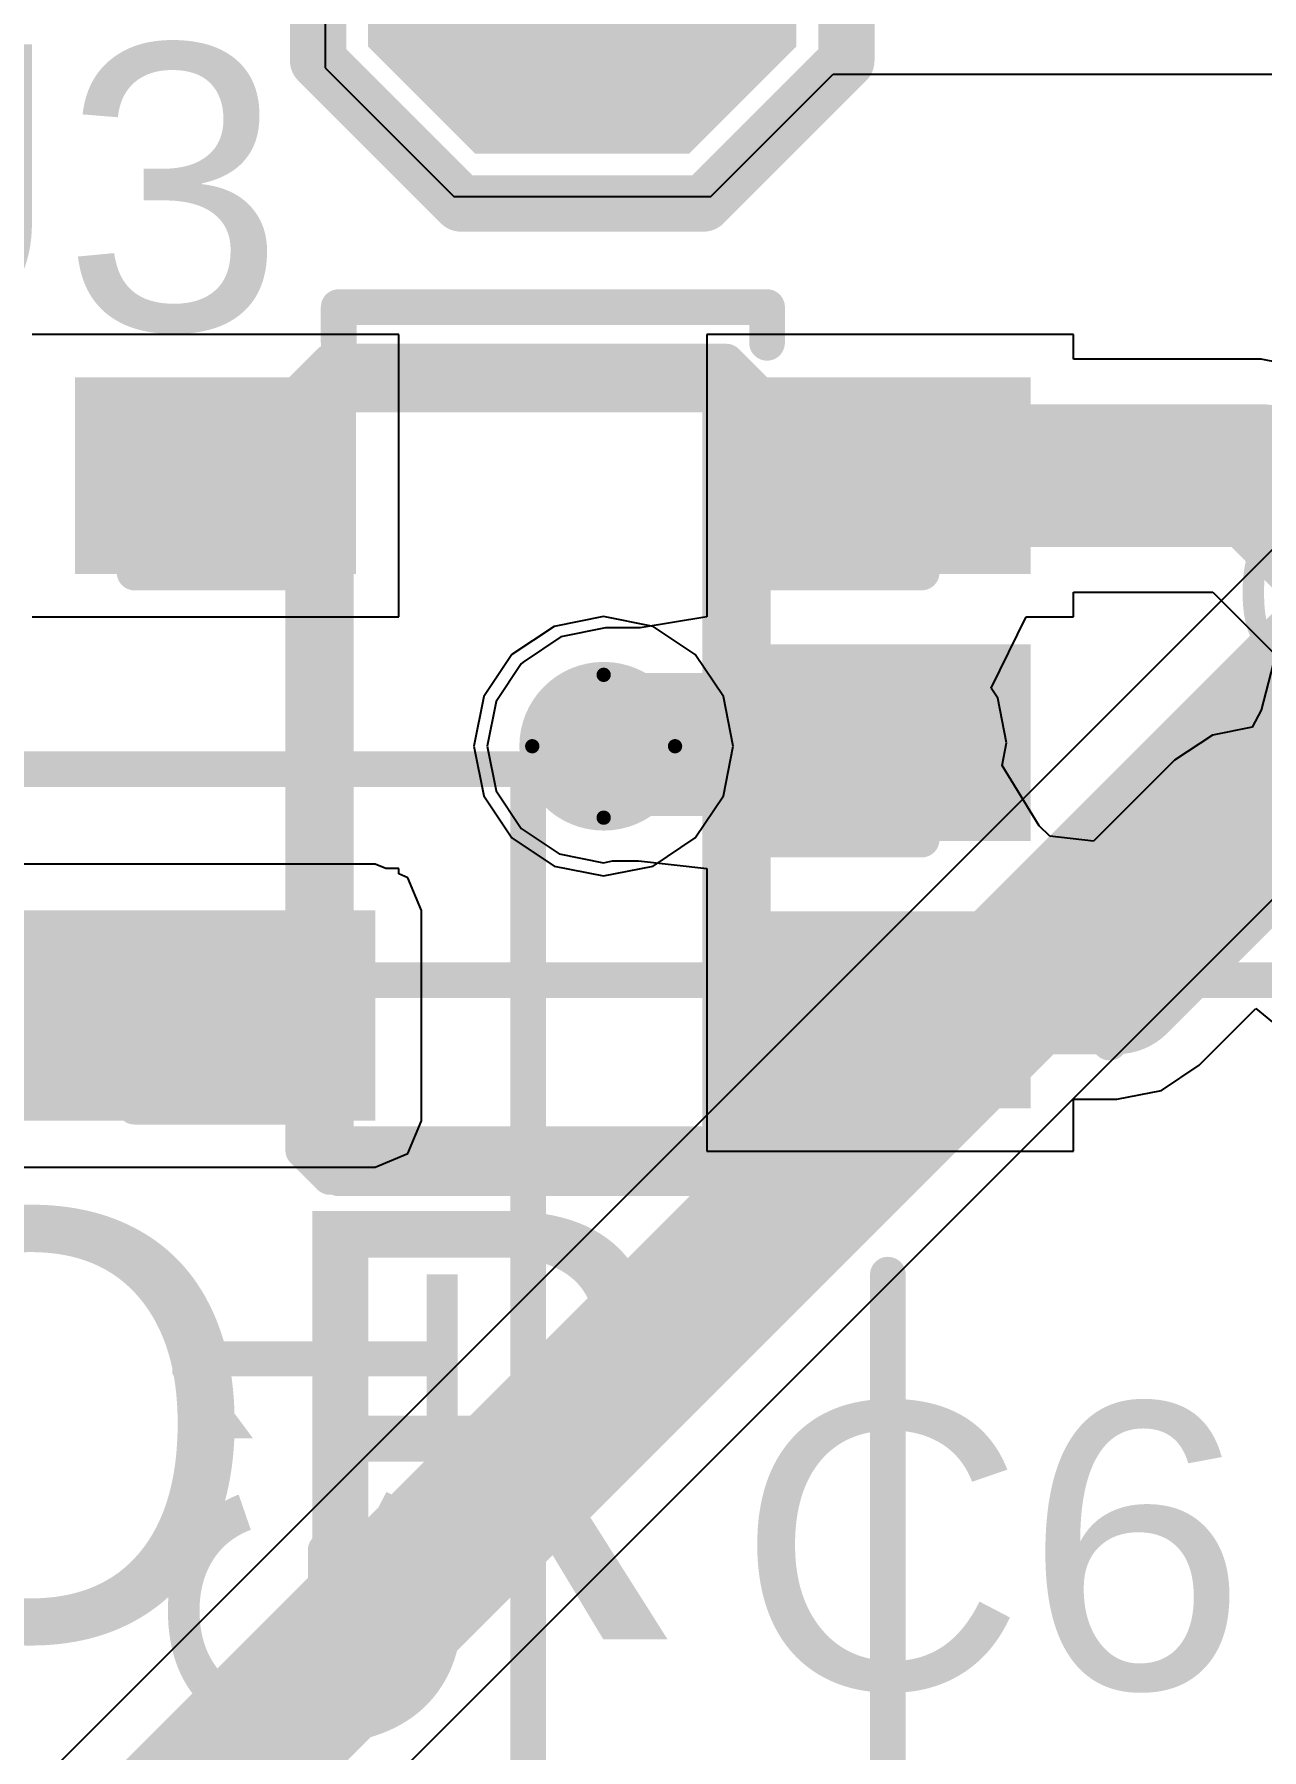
# Model space of a CAD drawing. Header units: millimetres. Extents: x -16 to 330, y -45 to 150.
# Drawn here: x 83.7 to 88.07, y 62.52 to 68.62 of the extents above; entities that cross this region are included whole.
import ezdxf

# ---------------------------------------------------------------- set-up
doc = ezdxf.new("R2010")
doc.units = ezdxf.units.MM
for name, color, linetype in [('BottomLayer', 5, 'Continuous'), ('BottomSolder', 6, 'Continuous'), ('DrillDrawing', 1, 'Continuous'), ('Mechanical13', 56, 'Continuous'), ('MidLayer1', 16, 'Continuous'), ('MidLayer2', 76, 'Continuous'), ('TopLayer', 1, 'Continuous'), ('TopOverlay', 2, 'Continuous'), ('TopPaste', 8, 'Continuous'), ('TopSolder', 216, 'Continuous'), ('ViaHoleLayer', 16, 'Continuous')]:
    doc.layers.add(name, color=color, linetype=linetype)
doc.styles.add('Arial', font='arial.ttf', dxfattribs={"height": 0.2})

# ---------------------------------------------------------------- blocks, each defined once
blk = doc.blocks.new('SOT_25_5_76')
at = {"layer": 'TopLayer'}
for points in [[(-1.7, 1.3), (-0.7, 1.3), (-0.7, 0.6), (-1.7, 0.6)], [(0.7, 1.3), (1.7, 1.3), (1.7, 0.6), (0.7, 0.6)], [(-1.7, 0.35), (-0.7, 0.35), (-0.7, -0.35), (-1.7, -0.35)], [(-1.7, -0.6), (-0.7, -0.6), (-0.7, -1.3), (-1.7, -1.3)], [(0.7, -0.6), (1.7, -0.6), (1.7, -1.3), (0.7, -1.3)]]:
    blk.add_hatch(color=1, dxfattribs=at).paths.add_polyline_path(points)
at = {"layer": 'TopPaste'}
for points in [[(-1.7, 1.3), (-0.7, 1.3), (-0.7, 0.6), (-1.7, 0.6)], [(0.7, 1.3), (1.7, 1.3), (1.7, 0.6), (0.7, 0.6)], [(-1.7, 0.35), (-0.7, 0.35), (-0.7, -0.35), (-1.7, -0.35)], [(-1.7, -0.6), (-0.7, -0.6), (-0.7, -1.3), (-1.7, -1.3)], [(0.7, -0.6), (1.7, -0.6), (1.7, -1.3), (0.7, -1.3)]]:
    blk.add_hatch(color=8, dxfattribs=at).paths.add_polyline_path(points)
at = {"layer": 'TopSolder'}
for points in [[(-1.7, 1.3), (-0.7, 1.3), (-0.7, 0.6), (-1.7, 0.6)], [(0.7, 1.3), (1.7, 1.3), (1.7, 0.6), (0.7, 0.6)], [(-1.7, 0.35), (-0.7, 0.35), (-0.7, -0.35), (-1.7, -0.35)], [(-1.7, -0.6), (-0.7, -0.6), (-0.7, -1.3), (-1.7, -1.3)], [(0.7, -0.6), (1.7, -0.6), (1.7, -1.3), (0.7, -1.3)]]:
    blk.add_hatch(color=216, dxfattribs=at).paths.add_polyline_path(points)
at = {"layer": 'TopOverlay', "const_width": 0.127}
for points in [[(-0.762, 1.5494), (-0.762, 1.4224)], [(0.762, 1.5494), (-0.762, 1.5494)], [(0.762, 1.5494), (0.762, 1.4224)], [(-1.9812, 1.0668), (-1.9812, 0.8128)], [(-1.8542, 0.9398), (-1.9812, 1.0668)], [(-1.8542, 0.9398), (-1.9812, 0.8128)], [(-0.762, -1.4224), (-0.762, -1.5494)], [(0.762, -1.4224), (0.762, -1.5494)], [(0.762, -1.5494), (-0.762, -1.5494)]]:
    blk.add_lwpolyline(points, dxfattribs=at)
at = {"layer": 'TopOverlay', "const_width": 0.0635}
for points in [[(-0.7937, 1.5494, 1), (-0.7302, 1.5494, 1)], [(-0.7937, 1.5494, 1), (-0.7302, 1.5494, 1)], [(0.7302, 1.5494, 1), (0.7937, 1.5494, 1)], [(0.7302, 1.5494, 1), (0.7937, 1.5494, 1)], [(-0.7937, 1.4224, 1), (-0.7302, 1.4224, 1)], [(0.7302, 1.4224, 1), (0.7937, 1.4224, 1)], [(-2.013, 1.0668, 1), (-1.9494, 1.0668, 1)], [(-2.013, 1.0668, 1), (-1.9494, 1.0668, 1)], [(-1.886, 0.9398, 1), (-1.8224, 0.9398, 1)], [(-1.886, 0.9398, 1), (-1.8224, 0.9398, 1)], [(-2.013, 0.8128, 1), (-1.9494, 0.8128, 1)], [(-2.013, 0.8128, 1), (-1.9494, 0.8128, 1)], [(-0.7937, -1.4224, 1), (-0.7302, -1.4224, 1)], [(0.7302, -1.4224, 1), (0.7937, -1.4224, 1)], [(-0.7937, -1.5494, 1), (-0.7302, -1.5494, 1)], [(-0.7937, -1.5494, 1), (-0.7302, -1.5494, 1)], [(0.7302, -1.5494, 1), (0.7937, -1.5494, 1)], [(0.7302, -1.5494, 1), (0.7937, -1.5494, 1)]]:
    blk.add_lwpolyline(points, format="xyb", close=True, dxfattribs=at)
blk = doc.blocks.new('T__________139')
at = {"layer": 'TopLayer'}
blk.add_hatch(color=1, dxfattribs=at).paths.add_polyline_path([(0.381, 0.762), (-0.381, 0.762), (-0.762, 0.381), (-0.762, -0.381), (-0.381, -0.762), (0.381, -0.762), (0.762, -0.381), (0.762, 0.381)])
at = {"layer": 'TopPaste'}
blk.add_hatch(color=8, dxfattribs=at).paths.add_polyline_path([(0.381, 0.762), (-0.381, 0.762), (-0.762, 0.381), (-0.762, -0.381), (-0.381, -0.762), (0.381, -0.762), (0.762, -0.381), (0.762, 0.381)])
at = {"layer": 'TopSolder'}
blk.add_hatch(color=216, dxfattribs=at).paths.add_polyline_path([(0.381, 0.762), (-0.381, 0.762), (-0.762, 0.381), (-0.762, -0.381), (-0.381, -0.762), (0.381, -0.762), (0.762, -0.381), (0.762, 0.381)])
at = {"layer": 'TopOverlay', "const_width": 0.2}
for points in [[(-0.9398, 0.4318), (-0.4318, 0.9398)], [(-0.4318, 0.9398), (0.4318, 0.9398)], [(-0.4318, 0.9398), (0.4318, 0.9398)], [(0.4318, 0.9398), (0.9398, 0.4318)], [(-0.9398, -0.4318), (-0.9398, 0.4318)], [(0.9398, -0.4318), (0.9398, 0.4318)], [(-0.9398, -0.4318), (-0.4318, -0.9398)], [(0.4318, -0.9398), (0.9398, -0.4318)], [(-0.4318, -0.9398), (0.4318, -0.9398)], [(-0.4318, -0.9398), (0.4318, -0.9398)]]:
    blk.add_lwpolyline(points, dxfattribs=at)
at = {"layer": 'TopOverlay', "const_width": 0.1}
for points in [[(-0.4818, 0.9398, 1), (-0.3818, 0.9398, 1)], [(-0.4818, 0.9398, 1), (-0.3818, 0.9398, 1)], [(-0.4818, 0.9398, 1), (-0.3818, 0.9398, 1)], [(0.3818, 0.9398, 1), (0.4818, 0.9398, 1)], [(0.3818, 0.9398, 1), (0.4818, 0.9398, 1)], [(0.3818, 0.9398, 1), (0.4818, 0.9398, 1)], [(-0.9898, 0.4318, 1), (-0.8898, 0.4318, 1)], [(-0.9898, 0.4318, 1), (-0.8898, 0.4318, 1)], [(0.8898, 0.4318, 1), (0.9898, 0.4318, 1)], [(0.8898, 0.4318, 1), (0.9898, 0.4318, 1)], [(-0.9898, -0.4318, 1), (-0.8898, -0.4318, 1)], [(-0.9898, -0.4318, 1), (-0.8898, -0.4318, 1)], [(0.8898, -0.4318, 1), (0.9898, -0.4318, 1)], [(0.8898, -0.4318, 1), (0.9898, -0.4318, 1)], [(-0.4818, -0.9398, 1), (-0.3818, -0.9398, 1)], [(-0.4818, -0.9398, 1), (-0.3818, -0.9398, 1)], [(-0.4818, -0.9398, 1), (-0.3818, -0.9398, 1)], [(0.3818, -0.9398, 1), (0.4818, -0.9398, 1)], [(0.3818, -0.9398, 1), (0.4818, -0.9398, 1)], [(0.3818, -0.9398, 1), (0.4818, -0.9398, 1)]]:
    blk.add_lwpolyline(points, format="xyb", close=True, dxfattribs=at)

msp = doc.modelspace()

# ---------------------------------------------------------------- hatches: boundary and pattern name
at = {"layer": 'BottomLayer'}
h = msp.add_hatch(color=5, dxfattribs=at)
edge = h.paths.add_edge_path()
edge.add_arc((85.725, 66.0908), 0.3, 0, 360)
at = {"layer": 'BottomSolder'}
h = msp.add_hatch(color=6, dxfattribs=at)
edge = h.paths.add_edge_path()
edge.add_arc((85.725, 66.0908), 0.15, 0, 360)
at = {"layer": 'MidLayer1'}
h = msp.add_hatch(color=16, dxfattribs=at)
edge = h.paths.add_edge_path()
edge.add_arc((85.725, 66.0908), 0.3, 0, 360)
at = {"layer": 'MidLayer2'}
h = msp.add_hatch(color=76, dxfattribs=at)
edge = h.paths.add_edge_path()
edge.add_arc((85.725, 66.0908), 0.3, 0, 360)
at = {"layer": 'TopLayer'}
h = msp.add_hatch(color=1, dxfattribs=at)
edge = h.paths.add_edge_path()
edge.add_arc((85.725, 66.0908), 0.3, 0, 360)
msp.add_hatch(color=1, dxfattribs=at).paths.add_polyline_path([(77.7839, 64.7588), (84.9122, 64.7588), (84.9122, 65.5066), (77.7839, 65.5066)])
at = {"layer": 'TopSolder'}
h = msp.add_hatch(color=216, dxfattribs=at)
edge = h.paths.add_edge_path()
edge.add_arc((85.725, 66.0908), 0.15, 0, 360)
at = {"layer": 'ViaHoleLayer'}
h = msp.add_hatch(color=16, dxfattribs=at)
edge = h.paths.add_edge_path()
edge.add_arc((85.725, 66.0908), 0.15, 0, 360)

# ---------------------------------------------------------------- linework, layer by layer
at = {"layer": 'DrillDrawing', "const_width": 0.0508}
for points in [[(85.471, 66.0908), (85.725, 66.3448)], [(85.725, 66.3448), (85.979, 66.0908)], [(85.471, 66.0908), (85.725, 65.8368)], [(85.725, 65.8368), (85.979, 66.0908)]]:
    msp.add_lwpolyline(points, dxfattribs=at)
at = {"layer": 'DrillDrawing', "const_width": 0.0254}
for points in [[(85.7123, 66.3448, 1), (85.7377, 66.3448, 1)], [(85.7123, 66.3448, 1), (85.7377, 66.3448, 1)], [(85.4583, 66.0908, 1), (85.4837, 66.0908, 1)], [(85.4583, 66.0908, 1), (85.4837, 66.0908, 1)], [(85.9663, 66.0908, 1), (85.9917, 66.0908, 1)], [(85.9663, 66.0908, 1), (85.9917, 66.0908, 1)], [(85.7123, 65.8368, 1), (85.7377, 65.8368, 1)], [(85.7123, 65.8368, 1), (85.7377, 65.8368, 1)]]:
    msp.add_lwpolyline(points, format="xyb", close=True, dxfattribs=at)
at = {"layer": 'Mechanical13', "const_width": 0.127}
for points in [[(84.6562, 67.3638), (84.7512, 67.4588)], [(84.6812, 67.3513), (84.7637, 67.4338)], [(84.7512, 67.4588), (86.1612, 67.4588)], [(84.7512, 67.4588), (84.8094, 67.3425)], [(84.7637, 67.4338), (86.1487, 67.4338)], [(86.1031, 67.3425), (86.1612, 67.4588)], [(86.1487, 67.4338), (86.2312, 67.3513)], [(86.1612, 67.4588), (86.2562, 67.3638)], [(84.6562, 67.3638), (84.7726, 67.3056)], [(84.6562, 67.2088), (84.6562, 67.3638)], [(86.1399, 67.3056), (86.2562, 67.3638)], [(86.2562, 67.2088), (86.2562, 67.3638)], [(84.6812, 64.6663), (84.6812, 67.3513)], [(84.7726, 67.3056), (84.8094, 67.3425)], [(84.7726, 64.712), (84.7726, 67.3056)], [(84.8094, 67.3425), (86.1031, 67.3425)], [(86.1031, 67.3425), (86.1399, 67.3056)], [(86.1399, 64.712), (86.1399, 67.3056)], [(86.2312, 64.6663), (86.2312, 67.3513)], [(84.0562, 67.2088), (84.2562, 67.2088)], [(84.0562, 66.7088), (84.0562, 67.2088)], [(84.2562, 67.2088), (84.3562, 67.2088)], [(84.2562, 66.7088), (84.2562, 67.2088)], [(84.3562, 67.2088), (84.6062, 67.2088)], [(84.3562, 66.7088), (84.3562, 67.2088)], [(84.6062, 67.2088), (84.6812, 67.2088)], [(84.6062, 66.7088), (84.6062, 67.2088)], [(86.2312, 67.2088), (86.3062, 67.2088)], [(86.3062, 67.2088), (86.5562, 67.2088)], [(86.3062, 66.7088), (86.3062, 67.2088)], [(86.5562, 67.2088), (86.6562, 67.2088)], [(86.5562, 66.7088), (86.5562, 67.2088)], [(86.6562, 67.2088), (86.8562, 67.2088)], [(86.6562, 66.7088), (86.6562, 67.2088)], [(86.8562, 66.7088), (86.8562, 67.2088)], [(84.0562, 66.7088), (84.2562, 66.7088)], [(84.2562, 66.7088), (84.3562, 66.7088)], [(84.3562, 66.7088), (84.6062, 66.7088)], [(84.6062, 66.7088), (84.6812, 66.7088)], [(84.6562, 65.3088), (84.6562, 66.7088)], [(86.2312, 66.7088), (86.3062, 66.7088)], [(86.2562, 66.2588), (86.2562, 66.7088)], [(86.3062, 66.7088), (86.5562, 66.7088)], [(86.5562, 66.7088), (86.6562, 66.7088)], [(86.6562, 66.7088), (86.8562, 66.7088)], [(86.2312, 66.2588), (86.3062, 66.2588)], [(86.3062, 66.2588), (86.5562, 66.2588)], [(86.3062, 65.7588), (86.3062, 66.2588)], [(86.5562, 66.2588), (86.6562, 66.2588)], [(86.5562, 65.7588), (86.5562, 66.2588)], [(86.6562, 66.2588), (86.8562, 66.2588)], [(86.6562, 65.7588), (86.6562, 66.2588)], [(86.8562, 65.7588), (86.8562, 66.2588)], [(81.4839, 66.0088), (85.4562, 66.0088)], [(81.4839, 66.0088), (85.4562, 66.0088)], [(85.4562, 58.0641), (85.4562, 66.0088)], [(85.4562, 58.0641), (85.4562, 66.0088)], [(86.2312, 65.7588), (86.3062, 65.7588)], [(86.2562, 65.3088), (86.2562, 65.7588)], [(86.3062, 65.7588), (86.5562, 65.7588)], [(86.5562, 65.7588), (86.6562, 65.7588)], [(86.6562, 65.7588), (86.8562, 65.7588)], [(84.0562, 65.3088), (84.2562, 65.3088)], [(84.0562, 64.8088), (84.0562, 65.3088)], [(84.2562, 65.3088), (84.3562, 65.3088)], [(84.2562, 64.8088), (84.2562, 65.3088)], [(84.3562, 65.3088), (84.6062, 65.3088)], [(84.3562, 64.8088), (84.3562, 65.3088)], [(84.6062, 65.3088), (84.6812, 65.3088)], [(84.6062, 64.8088), (84.6062, 65.3088)], [(86.2312, 65.3088), (86.3062, 65.3088)], [(86.3062, 65.3088), (86.5562, 65.3088)], [(86.3062, 64.8088), (86.3062, 65.3088)], [(86.5562, 65.3088), (86.6562, 65.3088)], [(86.5562, 64.8088), (86.5562, 65.3088)], [(86.6562, 65.3088), (86.8562, 65.3088)], [(86.6562, 64.8088), (86.6562, 65.3088)], [(86.8562, 64.8088), (86.8562, 65.3088)], [(82.5615, 65.2588), (90.5062, 65.2588)], [(82.5615, 65.2588), (90.5062, 65.2588)], [(83.5615, 65.2588), (91.5062, 65.2588)], [(83.5615, 65.2588), (91.5062, 65.2588)], [(84.0562, 64.8088), (84.2562, 64.8088)], [(84.2562, 64.8088), (84.3562, 64.8088)], [(84.3562, 64.8088), (84.6062, 64.8088)], [(84.6062, 64.8088), (84.6812, 64.8088)], [(84.6562, 64.6538), (84.6562, 64.8088)], [(86.2312, 64.8088), (86.3062, 64.8088)], [(86.2562, 64.6538), (86.2562, 64.8088)], [(86.3062, 64.8088), (86.5562, 64.8088)], [(86.5562, 64.8088), (86.6562, 64.8088)], [(86.6562, 64.8088), (86.8562, 64.8088)], [(84.6562, 64.6538), (84.7726, 64.712)], [(84.7726, 64.712), (84.8094, 64.6752)], [(86.1031, 64.6752), (86.1399, 64.712)], [(86.1399, 64.712), (86.2562, 64.6538)], [(84.6562, 64.6538), (84.7512, 64.5588)], [(84.6812, 64.6663), (84.7637, 64.5838)], [(84.7512, 64.5588), (84.8094, 64.6752)], [(84.8094, 64.6752), (86.1031, 64.6752)], [(86.1031, 64.6752), (86.1612, 64.5588)], [(86.1487, 64.5838), (86.2312, 64.6663)], [(86.1612, 64.5588), (86.2562, 64.6538)], [(84.7512, 64.5588), (86.1612, 64.5588)], [(84.7637, 64.5838), (86.1487, 64.5838)], [(86.7362, 60.2388), (86.7362, 64.2112)], [(86.7362, 60.2388), (86.7362, 64.2112)], [(84.7362, 59.2588), (84.7362, 63.2312)], [(84.7362, 59.2588), (84.7362, 63.2312)]]:
    msp.add_lwpolyline(points, dxfattribs=at)
at = {"layer": 'Mechanical13'}
for points, const_width in [([(84.7195, 67.4588, 1), (84.783, 67.4588, 1)], 0.0635), ([(84.7195, 67.4588, 1), (84.783, 67.4588, 1)], 0.0635), ([(84.7195, 67.4588, 1), (84.783, 67.4588, 1)], 0.0635), ([(84.732, 67.4338, 1), (84.7955, 67.4338, 1)], 0.0635), ([(84.732, 67.4338, 1), (84.7955, 67.4338, 1)], 0.0635), ([(86.117, 67.4338, 1), (86.1805, 67.4338, 1)], 0.0635), ([(86.117, 67.4338, 1), (86.1805, 67.4338, 1)], 0.0635), ([(86.1295, 67.4588, 1), (86.193, 67.4588, 1)], 0.0635), ([(86.1295, 67.4588, 1), (86.193, 67.4588, 1)], 0.0635), ([(86.1295, 67.4588, 1), (86.193, 67.4588, 1)], 0.0635), ([(84.6245, 67.3638, 1), (84.688, 67.3638, 1)], 0.0635), ([(84.6245, 67.3638, 1), (84.688, 67.3638, 1)], 0.0635), ([(84.6245, 67.3638, 1), (84.688, 67.3638, 1)], 0.0635), ([(86.2245, 67.3638, 1), (86.288, 67.3638, 1)], 0.0635), ([(86.2245, 67.3638, 1), (86.288, 67.3638, 1)], 0.0635), ([(86.2245, 67.3638, 1), (86.288, 67.3638, 1)], 0.0635), ([(84.6495, 67.3513, 1), (84.713, 67.3513, 1)], 0.0635), ([(84.6495, 67.3513, 1), (84.713, 67.3513, 1)], 0.0635), ([(84.7408, 67.3056, 1), (84.8043, 67.3056, 1)], 0.0635), ([(84.7408, 67.3056, 1), (84.8043, 67.3056, 1)], 0.0635), ([(84.7408, 67.3056, 1), (84.8043, 67.3056, 1)], 0.0635), ([(84.7777, 67.3425, 1), (84.8412, 67.3425, 1)], 0.0635), ([(84.7777, 67.3425, 1), (84.8412, 67.3425, 1)], 0.0635), ([(84.7777, 67.3425, 1), (84.8412, 67.3425, 1)], 0.0635), ([(86.0713, 67.3425, 1), (86.1348, 67.3425, 1)], 0.0635), ([(86.0713, 67.3425, 1), (86.1348, 67.3425, 1)], 0.0635), ([(86.0713, 67.3425, 1), (86.1348, 67.3425, 1)], 0.0635), ([(86.1081, 67.3056, 1), (86.1716, 67.3056, 1)], 0.0635), ([(86.1081, 67.3056, 1), (86.1716, 67.3056, 1)], 0.0635), ([(86.1081, 67.3056, 1), (86.1716, 67.3056, 1)], 0.0635), ([(86.1995, 67.3513, 1), (86.263, 67.3513, 1)], 0.0635), ([(86.1995, 67.3513, 1), (86.263, 67.3513, 1)], 0.0635), ([(84.0245, 67.2088, 1), (84.088, 67.2088, 1)], 0.0635), ([(84.0245, 67.2088, 1), (84.088, 67.2088, 1)], 0.0635), ([(84.2245, 67.2088, 1), (84.288, 67.2088, 1)], 0.0635), ([(84.2245, 67.2088, 1), (84.288, 67.2088, 1)], 0.0635), ([(84.2245, 67.2088, 1), (84.288, 67.2088, 1)], 0.0635), ([(84.3245, 67.2088, 1), (84.388, 67.2088, 1)], 0.0635), ([(84.3245, 67.2088, 1), (84.388, 67.2088, 1)], 0.0635), ([(84.3245, 67.2088, 1), (84.388, 67.2088, 1)], 0.0635), ([(84.5745, 67.2088, 1), (84.638, 67.2088, 1)], 0.0635), ([(84.5745, 67.2088, 1), (84.638, 67.2088, 1)], 0.0635), ([(84.5745, 67.2088, 1), (84.638, 67.2088, 1)], 0.0635), ([(84.6245, 67.2088, 1), (84.688, 67.2088, 1)], 0.0635), ([(84.6495, 67.2088, 1), (84.713, 67.2088, 1)], 0.0635), ([(86.1995, 67.2088, 1), (86.263, 67.2088, 1)], 0.0635), ([(86.2245, 67.2088, 1), (86.288, 67.2088, 1)], 0.0635), ([(86.2745, 67.2088, 1), (86.338, 67.2088, 1)], 0.0635), ([(86.2745, 67.2088, 1), (86.338, 67.2088, 1)], 0.0635), ([(86.2745, 67.2088, 1), (86.338, 67.2088, 1)], 0.0635), ([(86.5245, 67.2088, 1), (86.588, 67.2088, 1)], 0.0635), ([(86.5245, 67.2088, 1), (86.588, 67.2088, 1)], 0.0635), ([(86.5245, 67.2088, 1), (86.588, 67.2088, 1)], 0.0635), ([(86.6245, 67.2088, 1), (86.688, 67.2088, 1)], 0.0635), ([(86.6245, 67.2088, 1), (86.688, 67.2088, 1)], 0.0635), ([(86.6245, 67.2088, 1), (86.688, 67.2088, 1)], 0.0635), ([(86.8245, 67.2088, 1), (86.888, 67.2088, 1)], 0.0635), ([(86.8245, 67.2088, 1), (86.888, 67.2088, 1)], 0.0635), ([(84.0245, 66.7088, 1), (84.088, 66.7088, 1)], 0.0635), ([(84.0245, 66.7088, 1), (84.088, 66.7088, 1)], 0.0635), ([(84.2245, 66.7088, 1), (84.288, 66.7088, 1)], 0.0635), ([(84.2245, 66.7088, 1), (84.288, 66.7088, 1)], 0.0635), ([(84.2245, 66.7088, 1), (84.288, 66.7088, 1)], 0.0635), ([(84.3245, 66.7088, 1), (84.388, 66.7088, 1)], 0.0635), ([(84.3245, 66.7088, 1), (84.388, 66.7088, 1)], 0.0635), ([(84.3245, 66.7088, 1), (84.388, 66.7088, 1)], 0.0635), ([(84.5745, 66.7088, 1), (84.638, 66.7088, 1)], 0.0635), ([(84.5745, 66.7088, 1), (84.638, 66.7088, 1)], 0.0635), ([(84.5745, 66.7088, 1), (84.638, 66.7088, 1)], 0.0635), ([(84.6245, 66.7088, 1), (84.688, 66.7088, 1)], 0.0635), ([(84.6495, 66.7088, 1), (84.713, 66.7088, 1)], 0.0635), ([(86.1995, 66.7088, 1), (86.263, 66.7088, 1)], 0.0635), ([(86.2245, 66.7088, 1), (86.288, 66.7088, 1)], 0.0635), ([(86.2745, 66.7088, 1), (86.338, 66.7088, 1)], 0.0635), ([(86.2745, 66.7088, 1), (86.338, 66.7088, 1)], 0.0635), ([(86.2745, 66.7088, 1), (86.338, 66.7088, 1)], 0.0635), ([(86.5245, 66.7088, 1), (86.588, 66.7088, 1)], 0.0635), ([(86.5245, 66.7088, 1), (86.588, 66.7088, 1)], 0.0635), ([(86.5245, 66.7088, 1), (86.588, 66.7088, 1)], 0.0635), ([(86.6245, 66.7088, 1), (86.688, 66.7088, 1)], 0.0635), ([(86.6245, 66.7088, 1), (86.688, 66.7088, 1)], 0.0635), ([(86.6245, 66.7088, 1), (86.688, 66.7088, 1)], 0.0635), ([(86.8245, 66.7088, 1), (86.888, 66.7088, 1)], 0.0635), ([(86.8245, 66.7088, 1), (86.888, 66.7088, 1)], 0.0635), ([(86.1995, 66.2588, 1), (86.263, 66.2588, 1)], 0.0635), ([(86.2245, 66.2588, 1), (86.288, 66.2588, 1)], 0.0635), ([(86.2745, 66.2588, 1), (86.338, 66.2588, 1)], 0.0635), ([(86.2745, 66.2588, 1), (86.338, 66.2588, 1)], 0.0635), ([(86.2745, 66.2588, 1), (86.338, 66.2588, 1)], 0.0635), ([(86.5245, 66.2588, 1), (86.588, 66.2588, 1)], 0.0635), ([(86.5245, 66.2588, 1), (86.588, 66.2588, 1)], 0.0635), ([(86.5245, 66.2588, 1), (86.588, 66.2588, 1)], 0.0635), ([(86.6245, 66.2588, 1), (86.688, 66.2588, 1)], 0.0635), ([(86.6245, 66.2588, 1), (86.688, 66.2588, 1)], 0.0635), ([(86.6245, 66.2588, 1), (86.688, 66.2588, 1)], 0.0635), ([(86.8245, 66.2588, 1), (86.888, 66.2588, 1)], 0.0635), ([(86.8245, 66.2588, 1), (86.888, 66.2588, 1)], 0.0635), ([(85.4594, 66.0088, 1), (85.4531, 66.0088, 1)], 0.127), ([(85.4594, 66.0088, 1), (85.4531, 66.0088, 1)], 0.127), ([(85.4213, 66.0088, 1), (85.4848, 66.0088, 1)], 0.0635), ([(85.4213, 66.0088, 1), (85.4848, 66.0088, 1)], 0.0635), ([(85.4245, 66.0088, 1), (85.488, 66.0088, 1)], 0.0635), ([(85.4245, 66.0088, 1), (85.488, 66.0088, 1)], 0.0635), ([(85.4245, 66.0088, 1), (85.488, 66.0088, 1)], 0.0635), ([(85.4245, 66.0088, 1), (85.488, 66.0088, 1)], 0.0635), ([(85.4277, 66.0088, 1), (85.4912, 66.0088, 1)], 0.0635), ([(85.4277, 66.0088, 1), (85.4912, 66.0088, 1)], 0.0635), ([(86.1995, 65.7588, 1), (86.263, 65.7588, 1)], 0.0635), ([(86.2245, 65.7588, 1), (86.288, 65.7588, 1)], 0.0635), ([(86.2745, 65.7588, 1), (86.338, 65.7588, 1)], 0.0635), ([(86.2745, 65.7588, 1), (86.338, 65.7588, 1)], 0.0635), ([(86.2745, 65.7588, 1), (86.338, 65.7588, 1)], 0.0635), ([(86.5245, 65.7588, 1), (86.588, 65.7588, 1)], 0.0635), ([(86.5245, 65.7588, 1), (86.588, 65.7588, 1)], 0.0635), ([(86.5245, 65.7588, 1), (86.588, 65.7588, 1)], 0.0635), ([(86.6245, 65.7588, 1), (86.688, 65.7588, 1)], 0.0635), ([(86.6245, 65.7588, 1), (86.688, 65.7588, 1)], 0.0635), ([(86.6245, 65.7588, 1), (86.688, 65.7588, 1)], 0.0635), ([(86.8245, 65.7588, 1), (86.888, 65.7588, 1)], 0.0635), ([(86.8245, 65.7588, 1), (86.888, 65.7588, 1)], 0.0635), ([(84.0245, 65.3088, 1), (84.088, 65.3088, 1)], 0.0635), ([(84.0245, 65.3088, 1), (84.088, 65.3088, 1)], 0.0635), ([(84.2245, 65.3088, 1), (84.288, 65.3088, 1)], 0.0635), ([(84.2245, 65.3088, 1), (84.288, 65.3088, 1)], 0.0635), ([(84.2245, 65.3088, 1), (84.288, 65.3088, 1)], 0.0635), ([(84.3245, 65.3088, 1), (84.388, 65.3088, 1)], 0.0635), ([(84.3245, 65.3088, 1), (84.388, 65.3088, 1)], 0.0635), ([(84.3245, 65.3088, 1), (84.388, 65.3088, 1)], 0.0635), ([(84.5745, 65.3088, 1), (84.638, 65.3088, 1)], 0.0635), ([(84.5745, 65.3088, 1), (84.638, 65.3088, 1)], 0.0635), ([(84.5745, 65.3088, 1), (84.638, 65.3088, 1)], 0.0635), ([(84.6245, 65.3088, 1), (84.688, 65.3088, 1)], 0.0635), ([(84.6495, 65.3088, 1), (84.713, 65.3088, 1)], 0.0635), ([(86.1995, 65.3088, 1), (86.263, 65.3088, 1)], 0.0635), ([(86.2245, 65.3088, 1), (86.288, 65.3088, 1)], 0.0635), ([(86.2745, 65.3088, 1), (86.338, 65.3088, 1)], 0.0635), ([(86.2745, 65.3088, 1), (86.338, 65.3088, 1)], 0.0635), ([(86.2745, 65.3088, 1), (86.338, 65.3088, 1)], 0.0635), ([(86.5245, 65.3088, 1), (86.588, 65.3088, 1)], 0.0635), ([(86.5245, 65.3088, 1), (86.588, 65.3088, 1)], 0.0635), ([(86.5245, 65.3088, 1), (86.588, 65.3088, 1)], 0.0635), ([(86.6245, 65.3088, 1), (86.688, 65.3088, 1)], 0.0635), ([(86.6245, 65.3088, 1), (86.688, 65.3088, 1)], 0.0635), ([(86.6245, 65.3088, 1), (86.688, 65.3088, 1)], 0.0635), ([(86.8245, 65.3088, 1), (86.888, 65.3088, 1)], 0.0635), ([(86.8245, 65.3088, 1), (86.888, 65.3088, 1)], 0.0635), ([(84.0245, 64.8088, 1), (84.088, 64.8088, 1)], 0.0635), ([(84.0245, 64.8088, 1), (84.088, 64.8088, 1)], 0.0635), ([(84.2245, 64.8088, 1), (84.288, 64.8088, 1)], 0.0635), ([(84.2245, 64.8088, 1), (84.288, 64.8088, 1)], 0.0635), ([(84.2245, 64.8088, 1), (84.288, 64.8088, 1)], 0.0635), ([(84.3245, 64.8088, 1), (84.388, 64.8088, 1)], 0.0635), ([(84.3245, 64.8088, 1), (84.388, 64.8088, 1)], 0.0635), ([(84.3245, 64.8088, 1), (84.388, 64.8088, 1)], 0.0635), ([(84.5745, 64.8088, 1), (84.638, 64.8088, 1)], 0.0635), ([(84.5745, 64.8088, 1), (84.638, 64.8088, 1)], 0.0635), ([(84.5745, 64.8088, 1), (84.638, 64.8088, 1)], 0.0635), ([(84.6245, 64.8088, 1), (84.688, 64.8088, 1)], 0.0635), ([(84.6495, 64.8088, 1), (84.713, 64.8088, 1)], 0.0635), ([(86.1995, 64.8088, 1), (86.263, 64.8088, 1)], 0.0635), ([(86.2245, 64.8088, 1), (86.288, 64.8088, 1)], 0.0635), ([(86.2745, 64.8088, 1), (86.338, 64.8088, 1)], 0.0635), ([(86.2745, 64.8088, 1), (86.338, 64.8088, 1)], 0.0635), ([(86.2745, 64.8088, 1), (86.338, 64.8088, 1)], 0.0635), ([(86.5245, 64.8088, 1), (86.588, 64.8088, 1)], 0.0635), ([(86.5245, 64.8088, 1), (86.588, 64.8088, 1)], 0.0635), ([(86.5245, 64.8088, 1), (86.588, 64.8088, 1)], 0.0635), ([(86.6245, 64.8088, 1), (86.688, 64.8088, 1)], 0.0635), ([(86.6245, 64.8088, 1), (86.688, 64.8088, 1)], 0.0635), ([(86.6245, 64.8088, 1), (86.688, 64.8088, 1)], 0.0635), ([(86.8245, 64.8088, 1), (86.888, 64.8088, 1)], 0.0635), ([(86.8245, 64.8088, 1), (86.888, 64.8088, 1)], 0.0635), ([(84.7408, 64.712, 1), (84.8043, 64.712, 1)], 0.0635), ([(84.7408, 64.712, 1), (84.8043, 64.712, 1)], 0.0635), ([(84.7408, 64.712, 1), (84.8043, 64.712, 1)], 0.0635), ([(86.1081, 64.712, 1), (86.1716, 64.712, 1)], 0.0635), ([(86.1081, 64.712, 1), (86.1716, 64.712, 1)], 0.0635), ([(86.1081, 64.712, 1), (86.1716, 64.712, 1)], 0.0635), ([(84.6245, 64.6538, 1), (84.688, 64.6538, 1)], 0.0635), ([(84.6245, 64.6538, 1), (84.688, 64.6538, 1)], 0.0635), ([(84.6245, 64.6538, 1), (84.688, 64.6538, 1)], 0.0635), ([(84.6495, 64.6663, 1), (84.713, 64.6663, 1)], 0.0635), ([(84.6495, 64.6663, 1), (84.713, 64.6663, 1)], 0.0635), ([(84.7777, 64.6752, 1), (84.8412, 64.6752, 1)], 0.0635), ([(84.7777, 64.6752, 1), (84.8412, 64.6752, 1)], 0.0635), ([(84.7777, 64.6752, 1), (84.8412, 64.6752, 1)], 0.0635), ([(86.0713, 64.6752, 1), (86.1348, 64.6752, 1)], 0.0635), ([(86.0713, 64.6752, 1), (86.1348, 64.6752, 1)], 0.0635), ([(86.0713, 64.6752, 1), (86.1348, 64.6752, 1)], 0.0635), ([(86.1995, 64.6663, 1), (86.263, 64.6663, 1)], 0.0635), ([(86.1995, 64.6663, 1), (86.263, 64.6663, 1)], 0.0635), ([(86.2245, 64.6538, 1), (86.288, 64.6538, 1)], 0.0635), ([(86.2245, 64.6538, 1), (86.288, 64.6538, 1)], 0.0635), ([(86.2245, 64.6538, 1), (86.288, 64.6538, 1)], 0.0635), ([(84.7195, 64.5588, 1), (84.783, 64.5588, 1)], 0.0635), ([(84.7195, 64.5588, 1), (84.783, 64.5588, 1)], 0.0635), ([(84.7195, 64.5588, 1), (84.783, 64.5588, 1)], 0.0635), ([(84.732, 64.5838, 1), (84.7955, 64.5838, 1)], 0.0635), ([(84.732, 64.5838, 1), (84.7955, 64.5838, 1)], 0.0635), ([(86.117, 64.5838, 1), (86.1805, 64.5838, 1)], 0.0635), ([(86.117, 64.5838, 1), (86.1805, 64.5838, 1)], 0.0635), ([(86.1295, 64.5588, 1), (86.193, 64.5588, 1)], 0.0635), ([(86.1295, 64.5588, 1), (86.193, 64.5588, 1)], 0.0635), ([(86.1295, 64.5588, 1), (86.193, 64.5588, 1)], 0.0635), ([(86.7045, 64.2112, 1), (86.768, 64.2112, 1)], 0.0635), ([(86.7045, 64.2112, 1), (86.768, 64.2112, 1)], 0.0635), ([(84.7045, 63.2312, 1), (84.768, 63.2312, 1)], 0.0635), ([(84.7045, 63.2312, 1), (84.768, 63.2312, 1)], 0.0635)]:
    msp.add_lwpolyline(points, format="xyb", close=True, dxfattribs=dict(at, const_width=const_width))
at = {"layer": 'MidLayer1'}
for p, q in [((85.5485, 66.517), (85.3988, 66.417)), ((85.725, 66.5521), (85.5485, 66.517)), ((85.9015, 66.517), (85.725, 66.5521)), ((86.0511, 66.417), (85.9015, 66.517)), ((85.3988, 66.417), (85.2988, 66.2673)), ((86.1511, 66.2673), (86.0511, 66.417)), ((85.2988, 66.2673), (85.2637, 66.0908)), ((86.1862, 66.0908), (86.1511, 66.2673)), ((85.2637, 66.0908), (85.2988, 65.9143)), ((86.1511, 65.9143), (86.1862, 66.0908)), ((85.2988, 65.9143), (85.3988, 65.7646)), ((86.0511, 65.7646), (86.1511, 65.9143)), ((85.3988, 65.7646), (85.5485, 65.6647)), ((85.9015, 65.6647), (86.0511, 65.7646)), ((85.5485, 65.6647), (85.725, 65.6295)), ((85.725, 65.6295), (85.9015, 65.6647))]:
    msp.add_line(p, q, dxfattribs=at)
at = {"layer": 'MidLayer2'}
for p, q in [((92.4902, 71.1773), (83.707, 62.3941)), ((84.3296, 61.7715), (92.9839, 70.4258))]:
    msp.add_line(p, q, dxfattribs=at)
at = {"layer": 'MidLayer2', "const_width": 0.5588}
msp.add_lwpolyline([(83.7811, 61.8456), (92.8015, 70.866)], dxfattribs=at)
at = {"layer": 'TopLayer'}
for p, q in [((84.7344, 69.4182), (84.7344, 68.5038)), ((84.7344, 68.5038), (85.1916, 68.0466)), ((86.106, 68.0466), (86.5413, 68.4819)), ((86.5413, 68.4819), (90.0985, 68.4819)), ((85.1916, 68.0466), (86.106, 68.0466)), ((84.9967, 67.5558), (83.6919, 67.5558)), ((84.9967, 66.551), (84.9967, 67.5558)), ((87.3967, 67.5558), (86.0919, 67.5558)), ((86.0919, 67.5558), (86.0919, 66.551)), ((87.3967, 67.4678), (87.3967, 67.5558)), ((88.0644, 67.4678), (87.3967, 67.4678)), ((88.223, 67.4362), (88.0644, 67.4678)), ((87.3967, 66.551), (87.3967, 66.639)), ((87.3967, 66.639), (87.8928, 66.639)), ((87.8928, 66.639), (88.1155, 66.4163)), ((83.6919, 66.551), (83.7998, 66.551)), ((83.7998, 66.551), (84.9967, 66.551)), ((85.7313, 66.5115), (85.5727, 66.4799)), ((85.8543, 66.5115), (85.7313, 66.5115)), ((86.0919, 66.551), (85.8543, 66.5115)), ((87.1038, 66.297), (87.2283, 66.551)), ((87.2283, 66.551), (87.3967, 66.551)), ((85.5727, 66.4799), (85.4383, 66.3901)), ((85.4383, 66.3901), (85.432, 66.3838)), ((88.1155, 66.4163), (88.0641, 66.2197)), ((85.432, 66.3838), (85.3422, 66.2494)), ((87.1272, 66.262), (87.1038, 66.297)), ((85.3422, 66.2494), (85.3106, 66.0908)), ((87.1587, 66.1034), (87.1272, 66.262)), ((88.0641, 66.2197), (88.0316, 66.1588)), ((88.0316, 66.1588), (87.8905, 66.1307)), ((85.3106, 66.0908), (85.3422, 65.9322)), ((87.1425, 66.022), (87.1587, 66.1034)), ((87.8905, 66.1307), (87.7561, 66.0409)), ((87.2743, 65.8073), (87.1425, 66.022)), ((87.7561, 66.0409), (87.4682, 65.7531)), ((85.3422, 65.9322), (85.432, 65.7978)), ((85.432, 65.7978), (85.5664, 65.708)), ((87.3126, 65.7715), (87.2743, 65.8073)), ((87.4682, 65.7531), (87.3126, 65.7715)), ((84.9122, 65.6716), (83.6625, 65.6716)), ((84.9502, 65.6558), (84.9122, 65.6716)), ((84.9967, 65.6558), (84.9502, 65.6558)), ((84.9967, 65.6365), (84.9967, 65.6558)), ((85.5664, 65.708), (85.725, 65.6764)), ((85.725, 65.6764), (85.7567, 65.6827)), ((85.7567, 65.6827), (85.8491, 65.6827)), ((85.8491, 65.6827), (86.0919, 65.6558)), ((86.0919, 65.6558), (86.0919, 65.4287)), ((85.0288, 65.6233), (84.9967, 65.6365)), ((85.0771, 65.5066), (85.0288, 65.6233)), ((85.0771, 64.7588), (85.0771, 65.5066)), ((86.0919, 65.4287), (86.0919, 64.651)), ((87.8436, 64.9564), (88.0453, 65.1582)), ((88.0453, 65.1582), (88.2426, 64.9962)), ((87.7092, 64.8666), (87.8436, 64.9564)), ((87.5506, 64.835), (87.7092, 64.8666)), ((87.3967, 64.651), (87.3967, 64.835)), ((87.3967, 64.835), (87.5506, 64.835)), ((85.0288, 64.6422), (85.0771, 64.7588)), ((84.9122, 64.5939), (85.0288, 64.6422)), ((86.0919, 64.651), (87.3967, 64.651)), ((79.0386, 64.5939), (84.9122, 64.5939))]:
    msp.add_line(p, q, dxfattribs=at)
at = {"layer": 'TopLayer', "const_width": 0.508}
for points in [[(86.7443, 67.0534), (88.0644, 67.0534)], [(88.0644, 67.0534), (88.5952, 66.5226)], [(85.725, 66.0908), (85.7313, 66.0971)], [(85.7313, 66.0971), (86.738, 66.0971)], [(86.738, 66.0971), (86.7443, 66.1034)], [(87.5506, 65.2494), (88.0491, 65.7479)], [(88.0491, 65.7479), (88.5952, 65.7479)], [(86.7443, 65.1534), (86.8403, 65.2494)], [(86.8403, 65.2494), (87.5506, 65.2494)]]:
    msp.add_lwpolyline(points, dxfattribs=at)
at = {"layer": 'TopLayer', "const_width": 0.254}
for points in [[(86.6173, 67.0534, 1), (86.8713, 67.0534, 1)], [(87.9374, 67.0534, 1), (88.1914, 67.0534, 1)], [(87.9374, 67.0534, 1), (88.1914, 67.0534, 1)], [(85.598, 66.0908, 1), (85.852, 66.0908, 1)], [(85.6043, 66.0971, 1), (85.8583, 66.0971, 1)], [(85.6043, 66.0971, 1), (85.8583, 66.0971, 1)], [(86.611, 66.0971, 1), (86.865, 66.0971, 1)], [(86.611, 66.0971, 1), (86.865, 66.0971, 1)], [(86.6173, 66.1034, 1), (86.8713, 66.1034, 1)], [(87.9221, 65.7479, 1), (88.1761, 65.7479, 1)], [(87.9221, 65.7479, 1), (88.1761, 65.7479, 1)], [(86.7133, 65.2494, 1), (86.9673, 65.2494, 1)], [(86.7133, 65.2494, 1), (86.9673, 65.2494, 1)], [(87.4236, 65.2494, 1), (87.6776, 65.2494, 1)], [(87.4236, 65.2494, 1), (87.6776, 65.2494, 1)], [(86.6173, 65.1534, 1), (86.8713, 65.1534, 1)]]:
    msp.add_lwpolyline(points, format="xyb", close=True, dxfattribs=at)

# ---------------------------------------------------------------- block references
msp.add_blockref('T__________139', (85.6488, 68.961))
at = {"rotation": 180}
msp.add_blockref('SOT_25_5_76', (85.5443, 66.1034), dxfattribs=at)

# ---------------------------------------------------------------- texts
at = {"layer": 'TopOverlay', "style": 'Arial'}
for s, height, rotation, p in [('U3', 1.016, 360, (82.7757, 67.5717)), ('1V8_SENSOR', 1.524, 360, (72.0897, 62.9135)), ('C1', 1.016, 90, (85.206, 62.4673))]:
    msp.add_text(s, height=height, rotation=rotation, dxfattribs=at).set_placement(p)
for s, height, p in [('%', 0.762, (87.9602, 66.1101)), ('C6', 1.016, (86.1994, 62.7382))]:
    msp.add_text(s, height=height, dxfattribs=at).set_placement(p)

doc.saveas('drawing.dxf')
